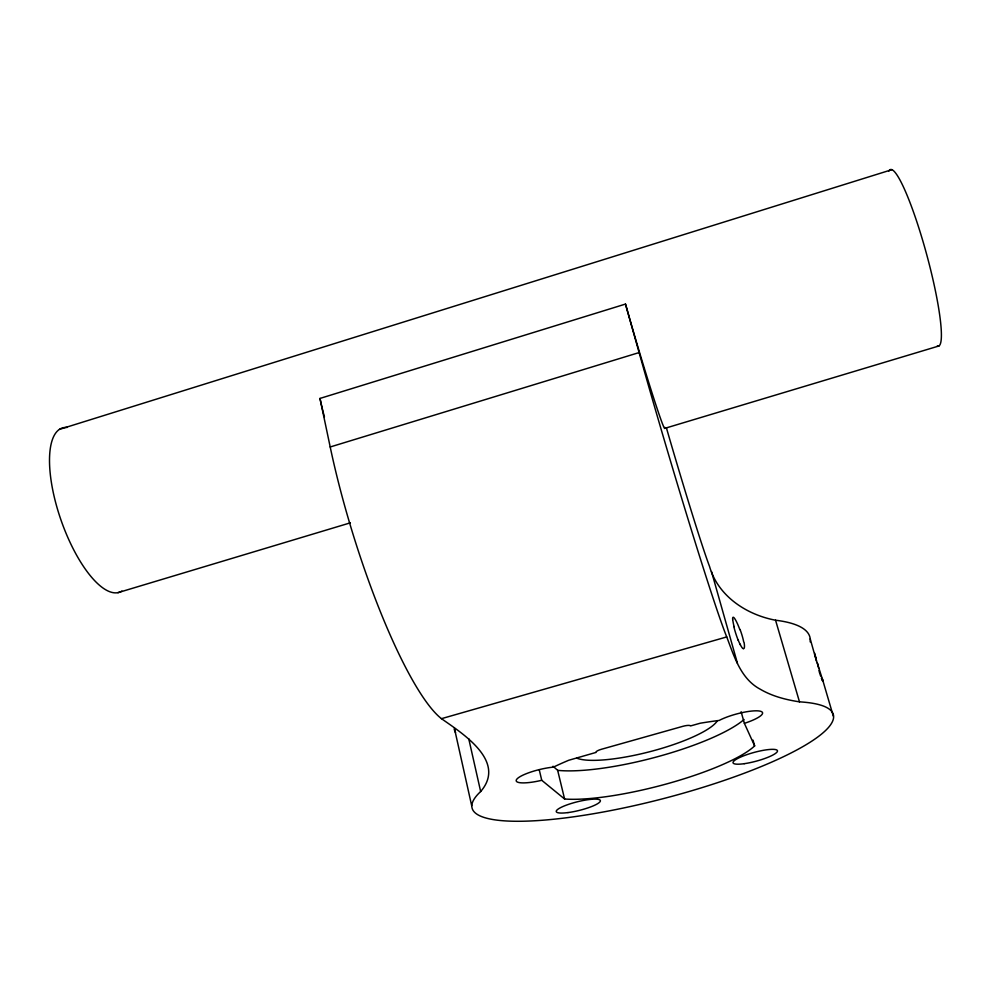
<?xml version="1.0" encoding="UTF-8"?>
<svg xmlns="http://www.w3.org/2000/svg" width="991" height="991" viewBox="0 0 991 991"><rect width="100%" height="100%" fill="white"/><g stroke="black" fill="none" stroke-linecap="round" stroke-linejoin="round"><path stroke-width="1.49" d="M666.423 427.901A129.697 3.357 73.6 0 0 709.544 566.456C718.004 596.136 746.471 614.742 775.557 620.217L799.477 701.839A186.556 38.699 -14.5 0 1 679.937 794.138A186.556 38.699 -14.5 0 1 480.66 791.536C507.033 761.063 461.955 733.204 441.466 718.673A211.368 41.498 72.9 0 1 330.201 446.978L319.982 398.432L625.494 304.076A89.921 2.589 73.5 0 0 652.177 393.377A89.921 2.589 73.5 0 0 664.825 427.344M59.534 429.363L891.776 169.709M330.201 446.978L639.108 352.573L625.494 304.076M117.941 592.668L350.343 522.839M664.651 428.397L938.985 345.958M441.466 718.673L726.737 636.928C734.046 656.042 740.649 678.81 760.196 689.191C772.162 696.239 785.838 699.77 799.477 701.839M754.634 745.889L744.377 723.343A25.642 5.612 -15.2 0 0 758.809 710.943A25.642 5.612 -15.2 0 0 719.169 720.445A140.97 29.185 -14.5 0 0 700.216 723.219L690.479 725.957A7.061 1.573 -14.8 0 0 682.737 726.353L601.611 749.221A7.024 1.561 -14.2 0 0 596.099 752.404L568.747 760.258A140.97 29.185 -14.5 0 0 553.461 767.108A25.32 5.475 -13.7 0 0 516.955 779.013A25.32 5.475 -13.7 0 0 541.743 780.289L564.585 798.994A109.815 22.706 -14.5 0 0 668.293 783.46A109.815 22.706 -14.5 0 0 754.634 745.889L753.011 740.153M553.028 766.241L557.66 770.341L564.585 798.994M740.066 629.508L740.265 630.028A16.5 3.06 71.1 0 1 743.411 640.558L743.609 641.611M822.914 680.829L817.563 663.945M810.217 638.885L816.473 661.096M817.327 663.165L817.525 663.809M822.233 678.426L833.307 716.159M711.501 571.572L737.44 663.289M741.119 711.736L744.377 723.343M815.804 657.702L814.689 653.18M539.327 770.131L541.743 780.289M468.743 738.729L480.66 791.536M454.287 727.778L471.666 805.609M717.311 720.841A75.217 16.822 -14.5 0 1 651.285 751.314A75.217 16.822 -14.5 0 1 576.626 758.065M744.043 719.528A109.183 24.441 -14.5 0 1 657.219 756.802A109.183 24.441 -14.5 0 1 557.66 770.341M726.737 636.928A215.035 5.896 73.6 0 1 639.108 352.573M775.557 620.217A183.694 46.428 -14.6 0 1 810.18 641.883M455.563 732.584A183.694 46.428 -14.6 0 1 454.299 729.45M744.068 642.391A16.587 2.985 71.3 0 1 743.56 648.61M743.349 648.684A16.587 2.738 73.1 0 1 740.401 644.844M740.401 644.856A16.55 2.626 72.7 0 1 740.042 644.138M740.079 644.361A16.55 2.589 72.5 0 1 738.245 640.149M738.258 640.434A16.537 2.416 72.2 0 1 733.761 626.349M734.108 626.671A16.537 2.193 72 0 1 732.758 619.734M732.646 619.474A16.55 2.416 71.1 0 1 739.856 629.657M817.018 662.558A14.605 0.83 72.6 0 1 815.432 656.699M818.764 668.491A14.704 0.706 75.2 0 1 817.377 663.128M819.371 671.774A14.159 1.35 74.7 0 1 818.987 670.511M820.659 676.06A14.605 1.363 74.6 0 1 819.384 672.245M821.997 679.64A14.877 1.065 73.9 0 1 821.366 678.079M822.332 680.247A14.233 0.768 72.7 0 1 821.96 679.417M822.109 678.587A14.716 0.657 71.8 0 1 822.604 680.978M324.441 417.013A88.323 18.16 72.2 0 1 319.982 398.432M121.905 591.057A86.948 31.39 70.7 0 1 60.141 517.562A86.948 31.39 70.7 0 1 67.115 427.468M888.902 171.096A91.494 12.648 74.8 0 1 926.065 252.247A91.494 12.648 74.8 0 1 937.226 346.057M744.216 763.689A22.991 4.497 -15.2 0 0 777.489 750.967A22.991 4.497 -15.2 0 0 744.105 755.65A22.991 4.497 -15.2 0 0 744.216 763.689M567.979 812.583A22.694 4.41 -14 0 0 600.385 800.666A22.694 4.41 -14 0 0 566.666 805.026A22.694 4.41 -14 0 0 567.979 812.583"/></g></svg>
